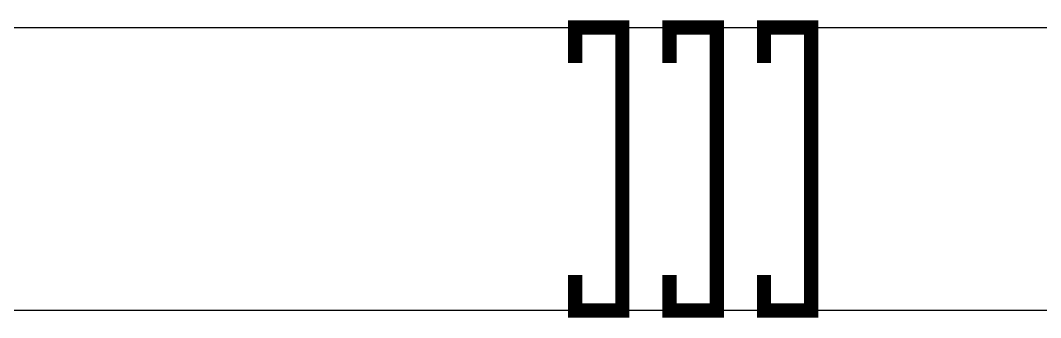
# Model space of a CAD drawing. Header units: millimetres. Extents: x 88028 to 500787, y -530175 to 1035835.
# Drawn here: x 95443 to 97604, y -228060 to -227430 of the extents above; entities that cross this region are included whole.
import ezdxf

# ---------------------------------------------------------------- set-up
doc = ezdxf.new("R2010")
doc.units = ezdxf.units.MM
doc.header["$LTSCALE"] = 150
for name, color, linetype in [('-----26 Electrical Cable Tray', 200, 'Continuous'), ('-----26 Electrical Cable Tray_LV_공용', 200, 'Continuous'), ('-----26 Electrical Cable Tray_건물(UPS)', 100, 'Continuous'), ('-----26 Electrical Cable Tray_건물(일반)', 20, 'Continuous')]:
    doc.layers.add(name, color=color, linetype=linetype)

msp = doc.modelspace()

# ---------------------------------------------------------------- linework, layer by layer
at = {"layer": '-----26 Electrical Cable Tray'}
msp.add_lwpolyline([(94353.6, -228045), (94353.6, -227445), (100353.6, -227445), (100353.6, -228045)], close=True, dxfattribs=at)
at = {"layer": '-----26 Electrical Cable Tray_LV_공용', "const_width": 30}
msp.add_lwpolyline([(96618.5, -227520), (96618.5, -227445), (96718.5, -227445), (96718.5, -228045), (96618.5, -228045), (96618.5, -227970)], dxfattribs=at)
at = {"layer": '-----26 Electrical Cable Tray_건물(UPS)'}
msp.add_lwpolyline([(94353.6, -228045), (94353.6, -227445), (100353.6, -227445), (100353.6, -228045)], close=True, dxfattribs=at)
at = {"layer": '-----26 Electrical Cable Tray_건물(UPS)', "const_width": 30}
msp.add_lwpolyline([(97018.5, -227520), (97018.5, -227445), (97118.5, -227445), (97118.5, -228045), (97018.5, -228045), (97018.5, -227970)], dxfattribs=at)
msp.add_lwpolyline([(97018.5, -227520), (97018.5, -227445), (97118.5, -227445), (97118.5, -228045), (97018.5, -228045), (97018.5, -227970)], dxfattribs=at)
at = {"layer": '-----26 Electrical Cable Tray_건물(일반)'}
msp.add_lwpolyline([(94353.6, -228045), (94353.6, -227445), (100353.6, -227445), (100353.6, -228045)], close=True, dxfattribs=at)
at = {"layer": '-----26 Electrical Cable Tray_건물(일반)', "const_width": 30}
msp.add_lwpolyline([(96818.5, -227520), (96818.5, -227445), (96918.5, -227445), (96918.5, -228045), (96818.5, -228045), (96818.5, -227970)], dxfattribs=at)
msp.add_lwpolyline([(96818.5, -227520), (96818.5, -227445), (96918.5, -227445), (96918.5, -228045), (96818.5, -228045), (96818.5, -227970)], dxfattribs=at)

doc.saveas('drawing.dxf')
